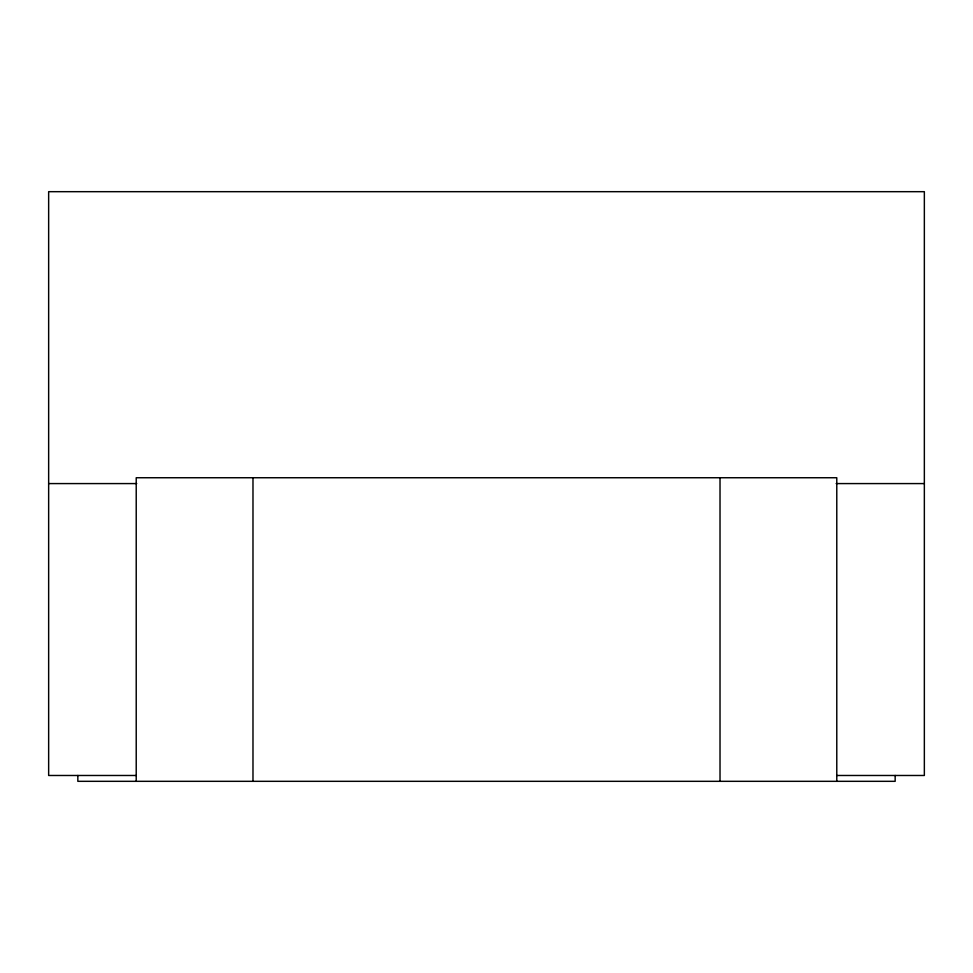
<?xml version="1.0" encoding="UTF-8"?>
<svg xmlns="http://www.w3.org/2000/svg" width="973" height="973" viewBox="0 0 973 973"><rect width="100%" height="100%" fill="white"/><g stroke="black" fill="none" stroke-linecap="round" stroke-linejoin="round"><path stroke-width="1.46" d="M48.65 483.581L136.731 483.581M836.172 483.581L924.35 483.581M136.22 775.481L48.65 775.481L48.65 191.681L924.35 191.681L924.35 775.481L836.78 775.481M895.16 775.481L895.16 781.319L77.84 781.319L77.84 775.481M836.78 781.319L836.78 477.743L136.22 477.743L136.22 781.319M720.02 477.743L720.02 781.319M252.98 477.743L252.98 781.319"/></g></svg>
